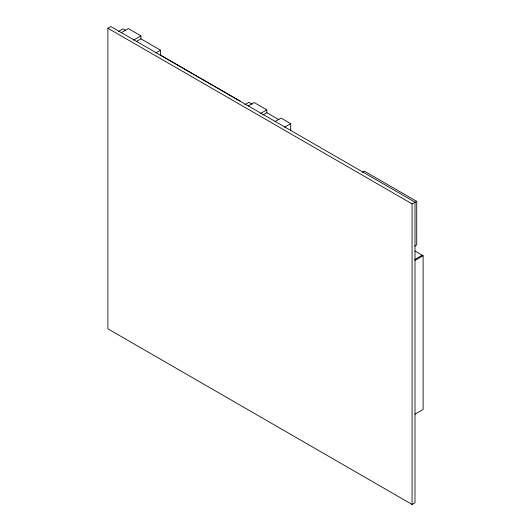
<?xml version="1.0" encoding="UTF-8"?>
<svg xmlns="http://www.w3.org/2000/svg" width="531" height="531" viewBox="0 0 531 531"><rect width="100%" height="100%" fill="white"/><g stroke="black" fill="none" stroke-linecap="round" stroke-linejoin="round"><path stroke-width="0.8" d="M107.886 28.236L110.813 26.55L415.003 202.172L415.003 502.764L412.076 504.45L107.886 328.828L107.886 28.236L412.076 203.864L415.003 202.172M118.373 31.561L123.099 28.833L125.728 30.353M121.612 32.471L128.363 28.574L140.941 35.836L140.941 38.876L160.535 50.193L160.535 55.118L240.676 101.388M133.513 40.124L140.941 35.836M136.215 41.604L140.941 38.876M155.809 52.921L160.535 50.193M244.818 104.68L248.866 102.344L252.159 104.242M248.057 106.047L254.13 102.543L266.801 109.851L266.801 112.691L278.921 119.694M260.728 113.362L266.801 109.851M262.752 115.035L266.801 112.691M274.992 121.599L281.065 118.088L290.696 123.65L290.696 130.852M284.616 127.155L290.696 123.65M362.295 172.31L364.319 171.141L416.716 201.388L416.716 244.93L414.691 246.099M414.691 202.557L416.716 201.388M414.811 259.493L422.238 255.205L423.114 255.71L423.114 409.494L415.01 414.173M415.01 260.389L423.114 255.71M414.91 251.024L422.238 255.205M412.076 203.864L412.076 504.45"/></g></svg>
